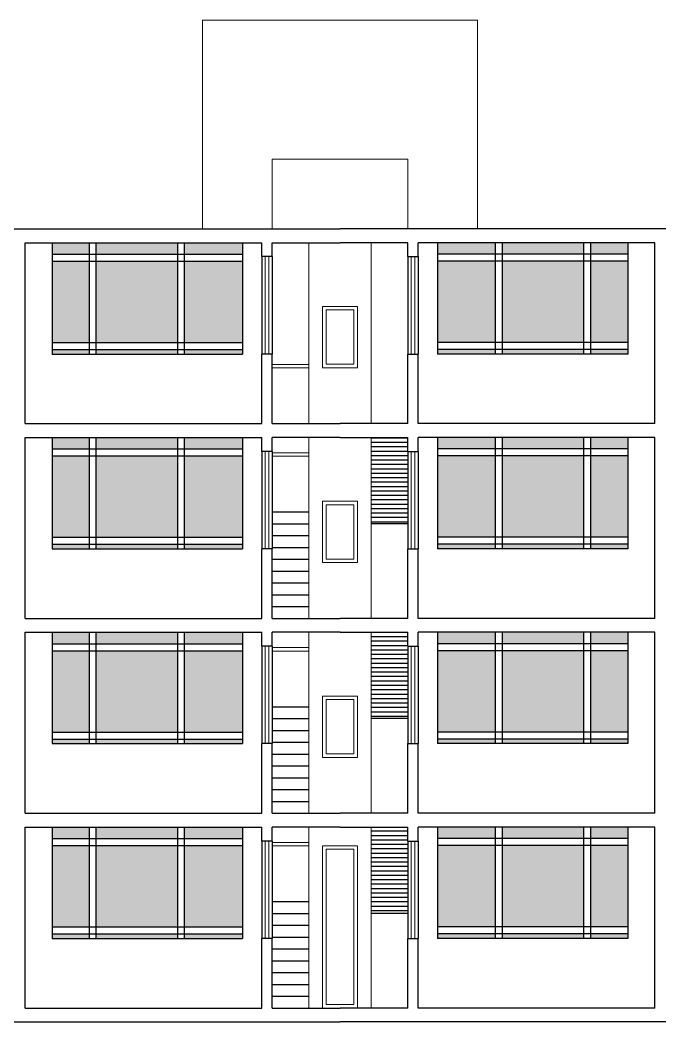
# Model space of a CAD drawing. Header units: millimetres. Extents: x 287 to 445, y 520 to 576.
# Drawn here: x 416.54 to 425.74, y 541.12 to 555.52 of the extents above; entities that cross this region are included whole.
import ezdxf

# ---------------------------------------------------------------- set-up
doc = ezdxf.new("R2010")
doc.units = ezdxf.units.MM
doc.header["$LTSCALE"] = 0.015
doc.layers.add('01 Corte', color=10, linetype='Continuous')
doc.layers.add('03 SegundoPlano', color=81, linetype='Continuous')
for name, color, linetype, lineweight in [('Muebles', 11, 'Continuous', 20), ('Muros Bajos', 20, 'Continuous', 30), ('Puertas', 31, 'Continuous', 20), ('Ventanas', 130, 'Continuous', 20)]:
    doc.layers.add(name, color=color, linetype=linetype, lineweight=lineweight)
pattern_1 = [(0, (58.22655, 36.24787), (0, 0.0635), [])]

msp = doc.modelspace()

# ---------------------------------------------------------------- hatches: boundary and pattern name
at = {"layer": '03 SegundoPlano'}
h = msp.add_hatch(dxfattribs=at)
h.set_pattern_fill('LINE', color=256, scale=0.02, style=0)
h.set_pattern_definition(pattern_1)
h.paths.add_polyline_path([(422.116, 549.522), (421.591, 549.522), (421.591, 548.282), (422.116, 548.282)])
h = msp.add_hatch(dxfattribs=at)
h.set_pattern_fill('LINE', color=256, scale=0.02, style=0)
h.set_pattern_definition(pattern_1)
h.paths.add_polyline_path([(422.116, 546.722), (421.591, 546.722), (421.591, 545.482), (422.116, 545.482)])
h = msp.add_hatch(dxfattribs=at)
h.set_pattern_fill('LINE', color=256, scale=0.02, style=0)
h.set_pattern_definition(pattern_1)
h.paths.add_polyline_path([(422.116, 543.922), (421.591, 543.922), (421.591, 542.682), (422.116, 542.682)])
at = {"layer": 'Muebles'}
h = msp.add_hatch(color=18, dxfattribs=at)
h.set_gradient(rotation=180, one_color=1, tint=1, name='INVCURVED')
h.paths.add_polyline_path([(417.537, 552.322), (417, 552.322), (417, 552.158), (417.537, 552.158)])
h.paths.add_polyline_path([(418.807, 552.322), (417.637, 552.322), (417.637, 552.158), (418.807, 552.158)])
h.paths.add_polyline_path([(419.737, 552.322), (418.907, 552.322), (418.907, 552.158), (419.737, 552.158)])
h = msp.add_hatch(color=18, dxfattribs=at)
h.set_gradient(rotation=180, one_color=1, tint=1, name='INVCURVED')
h.paths.add_polyline_path([(424.745, 552.322), (425.281, 552.322), (425.281, 552.158), (424.745, 552.158)])
h.paths.add_polyline_path([(423.475, 552.322), (424.645, 552.322), (424.645, 552.158), (423.475, 552.158)])
h.paths.add_polyline_path([(422.544, 552.322), (423.375, 552.322), (423.375, 552.158), (422.544, 552.158)])
h = msp.add_hatch(color=18, dxfattribs=at)
h.set_gradient(rotation=180, one_color=1, tint=1, name='INVCURVED')
h.paths.add_polyline_path([(417.537, 552.058), (417, 552.058), (417, 550.888), (417.537, 550.888)])
h.paths.add_polyline_path([(418.807, 552.058), (417.637, 552.058), (417.637, 550.888), (418.807, 550.888)])
h.paths.add_polyline_path([(419.737, 552.058), (418.907, 552.058), (418.907, 550.888), (419.737, 550.888)])
h = msp.add_hatch(color=18, dxfattribs=at)
h.set_gradient(rotation=180, one_color=1, tint=1, name='INVCURVED')
h.paths.add_polyline_path([(424.745, 552.058), (425.281, 552.058), (425.281, 550.888), (424.745, 550.888)])
h.paths.add_polyline_path([(423.475, 552.058), (424.645, 552.058), (424.645, 550.888), (423.475, 550.888)])
h.paths.add_polyline_path([(422.544, 552.058), (423.375, 552.058), (423.375, 550.888), (422.544, 550.888)])
h = msp.add_hatch(color=18, dxfattribs=at)
h.set_gradient(rotation=180, one_color=1, tint=1, name='INVCURVED')
h.paths.add_polyline_path([(417.537, 550.788), (417, 550.788), (417, 550.722), (417.537, 550.722)])
h.paths.add_polyline_path([(418.807, 550.788), (417.637, 550.788), (417.637, 550.722), (418.807, 550.722)])
h.paths.add_polyline_path([(419.737, 550.788), (418.907, 550.788), (418.907, 550.722), (419.737, 550.722)])
h = msp.add_hatch(color=18, dxfattribs=at)
h.set_gradient(rotation=180, one_color=1, tint=1, name='INVCURVED')
h.paths.add_polyline_path([(424.745, 550.788), (425.281, 550.788), (425.281, 550.722), (424.745, 550.722)])
h.paths.add_polyline_path([(423.475, 550.788), (424.645, 550.788), (424.645, 550.722), (423.475, 550.722)])
h.paths.add_polyline_path([(422.544, 550.788), (423.375, 550.788), (423.375, 550.722), (422.544, 550.722)])
h = msp.add_hatch(color=18, dxfattribs=at)
h.set_gradient(rotation=180, one_color=1, tint=1, name='INVCURVED')
h.paths.add_polyline_path([(417.537, 549.522), (417, 549.522), (417, 549.358), (417.537, 549.358)])
h.paths.add_polyline_path([(418.807, 549.522), (417.637, 549.522), (417.637, 549.358), (418.807, 549.358)])
h.paths.add_polyline_path([(419.737, 549.522), (418.907, 549.522), (418.907, 549.358), (419.737, 549.358)])
h = msp.add_hatch(color=18, dxfattribs=at)
h.set_gradient(rotation=180, one_color=1, tint=1, name='INVCURVED')
h.paths.add_polyline_path([(424.745, 549.522), (425.281, 549.522), (425.281, 549.358), (424.745, 549.358)])
h.paths.add_polyline_path([(423.475, 549.522), (424.645, 549.522), (424.645, 549.358), (423.475, 549.358)])
h.paths.add_polyline_path([(422.544, 549.522), (423.375, 549.522), (423.375, 549.358), (422.544, 549.358)])
h = msp.add_hatch(color=18, dxfattribs=at)
h.set_gradient(rotation=180, one_color=1, tint=1, name='INVCURVED')
h.paths.add_polyline_path([(417.537, 549.258), (417, 549.258), (417, 548.088), (417.537, 548.088)])
h.paths.add_polyline_path([(418.807, 549.258), (417.637, 549.258), (417.637, 548.088), (418.807, 548.088)])
h.paths.add_polyline_path([(419.737, 549.258), (418.907, 549.258), (418.907, 548.088), (419.737, 548.088)])
h = msp.add_hatch(color=18, dxfattribs=at)
h.set_gradient(rotation=180, one_color=1, tint=1, name='INVCURVED')
h.paths.add_polyline_path([(424.745, 549.258), (425.281, 549.258), (425.281, 548.088), (424.745, 548.088)])
h.paths.add_polyline_path([(423.475, 549.258), (424.645, 549.258), (424.645, 548.088), (423.475, 548.088)])
h.paths.add_polyline_path([(422.544, 549.258), (423.375, 549.258), (423.375, 548.088), (422.544, 548.088)])
h = msp.add_hatch(color=18, dxfattribs=at)
h.set_gradient(rotation=180, one_color=1, tint=1, name='INVCURVED')
h.paths.add_polyline_path([(417.537, 547.988), (417, 547.988), (417, 547.922), (417.537, 547.922)])
h.paths.add_polyline_path([(418.807, 547.988), (417.637, 547.988), (417.637, 547.922), (418.807, 547.922)])
h.paths.add_polyline_path([(419.737, 547.988), (418.907, 547.988), (418.907, 547.922), (419.737, 547.922)])
h = msp.add_hatch(color=18, dxfattribs=at)
h.set_gradient(rotation=180, one_color=1, tint=1, name='INVCURVED')
h.paths.add_polyline_path([(424.745, 547.988), (425.281, 547.988), (425.281, 547.922), (424.745, 547.922)])
h.paths.add_polyline_path([(423.475, 547.988), (424.645, 547.988), (424.645, 547.922), (423.475, 547.922)])
h.paths.add_polyline_path([(422.544, 547.988), (423.375, 547.988), (423.375, 547.922), (422.544, 547.922)])
h = msp.add_hatch(color=18, dxfattribs=at)
h.set_gradient(rotation=180, one_color=1, tint=1, name='INVCURVED')
h.paths.add_polyline_path([(417.537, 546.722), (417, 546.722), (417, 546.558), (417.537, 546.558)])
h.paths.add_polyline_path([(418.807, 546.722), (417.637, 546.722), (417.637, 546.558), (418.807, 546.558)])
h.paths.add_polyline_path([(419.737, 546.722), (418.907, 546.722), (418.907, 546.558), (419.737, 546.558)])
h = msp.add_hatch(color=18, dxfattribs=at)
h.set_gradient(rotation=180, one_color=1, tint=1, name='INVCURVED')
h.paths.add_polyline_path([(424.745, 546.722), (425.281, 546.722), (425.281, 546.558), (424.745, 546.558)])
h.paths.add_polyline_path([(423.475, 546.722), (424.645, 546.722), (424.645, 546.558), (423.475, 546.558)])
h.paths.add_polyline_path([(422.544, 546.722), (423.375, 546.722), (423.375, 546.558), (422.544, 546.558)])
h = msp.add_hatch(color=18, dxfattribs=at)
h.set_gradient(rotation=180, one_color=1, tint=1, name='INVCURVED')
h.paths.add_polyline_path([(417.537, 546.458), (417, 546.458), (417, 545.288), (417.537, 545.288)])
h.paths.add_polyline_path([(418.807, 546.458), (417.637, 546.458), (417.637, 545.288), (418.807, 545.288)])
h.paths.add_polyline_path([(419.737, 546.458), (418.907, 546.458), (418.907, 545.288), (419.737, 545.288)])
h = msp.add_hatch(color=18, dxfattribs=at)
h.set_gradient(rotation=180, one_color=1, tint=1, name='INVCURVED')
h.paths.add_polyline_path([(424.745, 546.458), (425.281, 546.458), (425.281, 545.288), (424.745, 545.288)])
h.paths.add_polyline_path([(423.475, 546.458), (424.645, 546.458), (424.645, 545.288), (423.475, 545.288)])
h.paths.add_polyline_path([(422.544, 546.458), (423.375, 546.458), (423.375, 545.288), (422.544, 545.288)])
h = msp.add_hatch(color=18, dxfattribs=at)
h.set_gradient(rotation=180, one_color=1, tint=1, name='INVCURVED')
h.paths.add_polyline_path([(417.537, 545.188), (417, 545.188), (417, 545.122), (417.537, 545.122)])
h.paths.add_polyline_path([(418.807, 545.188), (417.637, 545.188), (417.637, 545.122), (418.807, 545.122)])
h.paths.add_polyline_path([(419.737, 545.188), (418.907, 545.188), (418.907, 545.122), (419.737, 545.122)])
h = msp.add_hatch(color=18, dxfattribs=at)
h.set_gradient(rotation=180, one_color=1, tint=1, name='INVCURVED')
h.paths.add_polyline_path([(424.745, 545.188), (425.281, 545.188), (425.281, 545.122), (424.745, 545.122)])
h.paths.add_polyline_path([(423.475, 545.188), (424.645, 545.188), (424.645, 545.122), (423.475, 545.122)])
h.paths.add_polyline_path([(422.544, 545.188), (423.375, 545.188), (423.375, 545.122), (422.544, 545.122)])
h = msp.add_hatch(color=18, dxfattribs=at)
h.set_gradient(rotation=180, one_color=1, tint=1, name='INVCURVED')
h.paths.add_polyline_path([(417.537, 543.922), (417, 543.922), (417, 543.758), (417.537, 543.758)])
h.paths.add_polyline_path([(418.807, 543.922), (417.637, 543.922), (417.637, 543.758), (418.807, 543.758)])
h.paths.add_polyline_path([(419.737, 543.922), (418.907, 543.922), (418.907, 543.758), (419.737, 543.758)])
h = msp.add_hatch(color=18, dxfattribs=at)
h.set_gradient(rotation=180, one_color=1, tint=1, name='INVCURVED')
h.paths.add_polyline_path([(424.745, 543.922), (425.281, 543.922), (425.281, 543.758), (424.745, 543.758)])
h.paths.add_polyline_path([(423.475, 543.922), (424.645, 543.922), (424.645, 543.758), (423.475, 543.758)])
h.paths.add_polyline_path([(422.544, 543.922), (423.375, 543.922), (423.375, 543.758), (422.544, 543.758)])
h = msp.add_hatch(color=18, dxfattribs=at)
h.set_gradient(rotation=180, one_color=1, tint=1, name='INVCURVED')
h.paths.add_polyline_path([(417.537, 543.658), (417, 543.658), (417, 542.488), (417.537, 542.488)])
h.paths.add_polyline_path([(418.807, 543.658), (417.637, 543.658), (417.637, 542.488), (418.807, 542.488)])
h.paths.add_polyline_path([(419.737, 543.658), (418.907, 543.658), (418.907, 542.488), (419.737, 542.488)])
h = msp.add_hatch(color=18, dxfattribs=at)
h.set_gradient(rotation=180, one_color=1, tint=1, name='INVCURVED')
h.paths.add_polyline_path([(424.745, 543.658), (425.281, 543.658), (425.281, 542.488), (424.745, 542.488)])
h.paths.add_polyline_path([(423.475, 543.658), (424.645, 543.658), (424.645, 542.488), (423.475, 542.488)])
h.paths.add_polyline_path([(422.544, 543.658), (423.375, 543.658), (423.375, 542.488), (422.544, 542.488)])
h = msp.add_hatch(color=18, dxfattribs=at)
h.set_gradient(rotation=180, one_color=1, tint=1, name='INVCURVED')
h.paths.add_polyline_path([(417.537, 542.388), (417, 542.388), (417, 542.322), (417.537, 542.322)])
h.paths.add_polyline_path([(418.807, 542.388), (417.637, 542.388), (417.637, 542.322), (418.807, 542.322)])
h.paths.add_polyline_path([(419.737, 542.388), (418.907, 542.388), (418.907, 542.322), (419.737, 542.322)])
h = msp.add_hatch(color=18, dxfattribs=at)
h.set_gradient(rotation=180, one_color=1, tint=1, name='INVCURVED')
h.paths.add_polyline_path([(424.745, 542.388), (425.281, 542.388), (425.281, 542.322), (424.745, 542.322)])
h.paths.add_polyline_path([(423.475, 542.388), (424.645, 542.388), (424.645, 542.322), (423.475, 542.322)])
h.paths.add_polyline_path([(422.544, 542.388), (423.375, 542.388), (423.375, 542.322), (422.544, 542.322)])

# ---------------------------------------------------------------- linework, layer by layer
at = {"layer": '01 Corte'}
for p, q in [((403.413, 552.522), (421.141, 552.522)), ((438.868, 552.522), (421.141, 552.522)), ((416.615, 552.322), (420.016, 552.322)), ((416.615, 549.722), (416.615, 552.322)), ((420.016, 552.122), (420.016, 552.322)), ((420.166, 552.322), (421.141, 552.322)), ((420.166, 552.122), (420.166, 552.322)), ((422.116, 552.322), (421.141, 552.322)), ((422.116, 552.322), (421.141, 552.322)), ((422.116, 552.122), (422.116, 552.322)), ((425.666, 552.322), (422.266, 552.322)), ((422.266, 552.122), (422.266, 552.322)), ((425.666, 549.722), (425.666, 552.322)), ((420.166, 552.122), (420.016, 552.122)), ((422.116, 552.122), (422.266, 552.122)), ((420.166, 550.722), (420.016, 550.722)), ((420.016, 549.722), (420.016, 550.722)), ((420.166, 549.722), (420.166, 550.722)), ((422.116, 549.722), (422.116, 550.722)), ((422.116, 550.722), (422.266, 550.722)), ((422.266, 549.722), (422.266, 550.722)), ((416.615, 549.722), (420.016, 549.722)), ((420.166, 549.722), (421.141, 549.722)), ((422.116, 549.722), (421.141, 549.722)), ((425.666, 549.722), (422.266, 549.722)), ((416.615, 549.522), (420.016, 549.522)), ((416.615, 546.922), (416.615, 549.522)), ((420.016, 549.322), (420.016, 549.522)), ((421.141, 549.522), (420.166, 549.522)), ((420.166, 549.322), (420.166, 549.522)), ((421.141, 549.522), (422.116, 549.522)), ((422.116, 549.322), (422.116, 549.522)), ((425.666, 549.522), (422.266, 549.522)), ((422.266, 549.322), (422.266, 549.522)), ((425.666, 546.922), (425.666, 549.522)), ((420.166, 549.322), (420.016, 549.322)), ((422.116, 549.322), (422.266, 549.322)), ((420.016, 546.922), (420.016, 547.922)), ((420.166, 547.922), (420.016, 547.922)), ((420.166, 546.922), (420.166, 547.922)), ((422.116, 547.922), (422.266, 547.922)), ((422.116, 546.922), (422.116, 547.922)), ((422.266, 546.922), (422.266, 547.922)), ((416.615, 546.922), (420.016, 546.922)), ((420.166, 546.922), (421.141, 546.922)), ((422.116, 546.922), (421.141, 546.922)), ((425.666, 546.922), (422.266, 546.922)), ((416.615, 546.722), (420.016, 546.722)), ((416.615, 544.122), (416.615, 546.722)), ((420.016, 546.522), (420.016, 546.722)), ((421.141, 546.722), (420.166, 546.722)), ((420.166, 546.522), (420.166, 546.722)), ((421.141, 546.722), (422.116, 546.722)), ((422.116, 546.522), (422.116, 546.722)), ((425.666, 546.722), (422.266, 546.722)), ((422.266, 546.522), (422.266, 546.722)), ((425.666, 544.122), (425.666, 546.722)), ((420.166, 546.522), (420.016, 546.522)), ((422.116, 546.522), (422.266, 546.522)), ((420.016, 544.122), (420.016, 545.122)), ((420.166, 545.122), (420.016, 545.122)), ((420.166, 544.122), (420.166, 545.122)), ((422.116, 545.122), (422.266, 545.122)), ((422.116, 544.122), (422.116, 545.122)), ((422.266, 544.122), (422.266, 545.122)), ((416.615, 544.122), (420.016, 544.122)), ((420.166, 544.122), (421.141, 544.122)), ((422.116, 544.122), (421.141, 544.122)), ((425.666, 544.122), (422.266, 544.122)), ((416.615, 541.322), (416.615, 543.922)), ((416.615, 543.922), (420.016, 543.922)), ((420.016, 543.722), (420.016, 543.922)), ((421.141, 543.922), (420.166, 543.922)), ((420.166, 543.722), (420.166, 543.922)), ((421.141, 543.922), (422.116, 543.922)), ((422.116, 543.722), (422.116, 543.922)), ((425.666, 543.922), (422.266, 543.922)), ((422.266, 543.722), (422.266, 543.922)), ((425.666, 541.322), (425.666, 543.922)), ((420.166, 543.722), (420.016, 543.722)), ((422.116, 543.722), (422.266, 543.722)), ((420.016, 541.322), (420.016, 542.322)), ((420.166, 542.322), (420.016, 542.322)), ((420.166, 541.322), (420.166, 542.322)), ((422.116, 542.322), (422.266, 542.322)), ((422.116, 541.322), (422.116, 542.322)), ((422.266, 541.322), (422.266, 542.322)), ((416.615, 541.322), (420.016, 541.322)), ((420.166, 541.322), (421.141, 541.322)), ((422.116, 541.322), (421.141, 541.322)), ((425.666, 541.322), (422.266, 541.322)), ((403.413, 541.122), (421.141, 541.122)), ((438.868, 541.122), (421.141, 541.122))]:
    msp.add_line(p, q, dxfattribs=at)
at = {"layer": '03 SegundoPlano'}
for p, q in [((417, 552.322), (417, 550.722)), ((417.537, 550.722), (417.537, 552.322)), ((417.637, 550.722), (417.637, 552.322)), ((418.807, 550.722), (418.807, 552.322)), ((418.907, 550.722), (418.907, 552.322)), ((419.737, 552.322), (419.737, 550.722)), ((422.544, 552.322), (422.544, 550.722)), ((423.375, 550.722), (423.375, 552.322)), ((423.475, 550.722), (423.475, 552.322)), ((424.645, 550.722), (424.645, 552.322)), ((424.745, 550.722), (424.745, 552.322)), ((425.281, 552.322), (425.281, 550.722)), ((417, 552.158), (419.737, 552.158)), ((425.281, 552.158), (422.544, 552.158)), ((417, 552.058), (419.737, 552.058)), ((425.281, 552.058), (422.544, 552.058)), ((417, 550.888), (419.737, 550.888)), ((425.281, 550.888), (422.544, 550.888)), ((417, 550.788), (419.737, 550.788)), ((417, 550.722), (419.737, 550.722)), ((425.281, 550.788), (422.544, 550.788)), ((425.281, 550.722), (422.544, 550.722)), ((417, 549.522), (417, 547.922)), ((417.537, 547.922), (417.537, 549.522)), ((417.637, 547.922), (417.637, 549.522)), ((418.807, 547.922), (418.807, 549.522)), ((418.907, 547.922), (418.907, 549.522)), ((419.737, 549.522), (419.737, 547.922)), ((422.544, 549.522), (422.544, 547.922)), ((423.375, 547.922), (423.375, 549.522)), ((423.475, 547.922), (423.475, 549.522)), ((424.645, 547.922), (424.645, 549.522)), ((424.745, 547.922), (424.745, 549.522)), ((425.281, 549.522), (425.281, 547.922)), ((417, 549.358), (419.737, 549.358)), ((417, 549.258), (419.737, 549.258)), ((425.281, 549.358), (422.544, 549.358)), ((425.281, 549.258), (422.544, 549.258)), ((420.166, 548.452), (420.691, 548.452)), ((420.166, 548.282), (420.691, 548.282)), ((422.116, 548.282), (421.591, 548.282)), ((417, 548.088), (419.737, 548.088)), ((420.166, 548.112), (420.691, 548.112)), ((425.281, 548.088), (422.544, 548.088)), ((417, 547.988), (419.737, 547.988)), ((417, 547.922), (419.737, 547.922)), ((420.166, 547.942), (420.691, 547.942)), ((425.281, 547.988), (422.544, 547.988)), ((425.281, 547.922), (422.544, 547.922)), ((420.166, 547.772), (420.691, 547.772)), ((420.166, 547.602), (420.691, 547.602)), ((420.166, 547.432), (420.691, 547.432)), ((420.166, 547.262), (420.691, 547.262)), ((420.166, 547.092), (420.691, 547.092)), ((417, 546.722), (417, 545.122)), ((417.537, 545.122), (417.537, 546.722)), ((417.637, 545.122), (417.637, 546.722)), ((418.807, 545.122), (418.807, 546.722)), ((418.907, 545.122), (418.907, 546.722)), ((419.737, 546.722), (419.737, 545.122)), ((422.544, 546.722), (422.544, 545.122)), ((423.375, 545.122), (423.375, 546.722)), ((423.475, 545.122), (423.475, 546.722)), ((424.645, 545.122), (424.645, 546.722)), ((424.745, 545.122), (424.745, 546.722)), ((425.281, 546.722), (425.281, 545.122)), ((417, 546.558), (419.737, 546.558)), ((425.281, 546.558), (422.544, 546.558)), ((417, 546.458), (419.737, 546.458)), ((425.281, 546.458), (422.544, 546.458)), ((420.166, 545.652), (420.691, 545.652)), ((420.166, 545.482), (420.691, 545.482)), ((422.116, 545.482), (421.591, 545.482)), ((417, 545.288), (419.737, 545.288)), ((417, 545.188), (419.737, 545.188)), ((420.166, 545.312), (420.691, 545.312)), ((425.281, 545.288), (422.544, 545.288)), ((425.281, 545.188), (422.544, 545.188)), ((417, 545.122), (419.737, 545.122)), ((420.166, 545.142), (420.691, 545.142)), ((425.281, 545.122), (422.544, 545.122)), ((420.166, 544.972), (420.691, 544.972)), ((420.166, 544.802), (420.691, 544.802)), ((420.166, 544.632), (420.691, 544.632)), ((420.166, 544.462), (420.691, 544.462)), ((420.166, 544.292), (420.691, 544.292)), ((417, 543.922), (417, 542.322)), ((417.537, 542.322), (417.537, 543.922)), ((417.637, 542.322), (417.637, 543.922)), ((418.807, 542.322), (418.807, 543.922)), ((418.907, 542.322), (418.907, 543.922)), ((419.737, 543.922), (419.737, 542.322)), ((422.544, 543.922), (422.544, 542.322)), ((423.375, 542.322), (423.375, 543.922)), ((423.475, 542.322), (423.475, 543.922)), ((424.645, 542.322), (424.645, 543.922)), ((424.745, 542.322), (424.745, 543.922)), ((425.281, 543.922), (425.281, 542.322)), ((417, 543.758), (419.737, 543.758)), ((425.281, 543.758), (422.544, 543.758)), ((417, 543.658), (419.737, 543.658)), ((425.281, 543.658), (422.544, 543.658)), ((420.166, 542.852), (420.691, 542.852)), ((420.166, 542.682), (420.691, 542.682)), ((422.116, 542.682), (421.591, 542.682)), ((417, 542.488), (419.737, 542.488)), ((420.166, 542.512), (420.691, 542.512)), ((425.281, 542.488), (422.544, 542.488)), ((417, 542.388), (419.737, 542.388)), ((417, 542.322), (419.737, 542.322)), ((420.166, 542.342), (420.691, 542.342)), ((425.281, 542.388), (422.544, 542.388)), ((425.281, 542.322), (422.544, 542.322)), ((420.166, 542.172), (420.691, 542.172)), ((420.166, 542.002), (420.691, 542.002)), ((420.166, 541.832), (420.691, 541.832)), ((420.166, 541.662), (420.691, 541.662)), ((420.166, 541.492), (420.691, 541.492))]:
    msp.add_line(p, q, dxfattribs=at)
at = {"layer": 'Muebles'}
for p, q in [((420.691, 552.322), (420.691, 549.722)), ((421.591, 552.322), (421.591, 549.722)), ((420.691, 549.522), (420.691, 546.922)), ((421.591, 549.522), (421.591, 546.922)), ((420.691, 546.722), (420.691, 544.122)), ((421.591, 546.722), (421.591, 544.122)), ((420.691, 543.922), (420.691, 541.322)), ((421.591, 543.922), (421.591, 541.322))]:
    msp.add_line(p, q, dxfattribs=at)
for points in [[(420.891, 551.406), (421.391, 551.406), (421.391, 550.524), (420.891, 550.524)], [(420.941, 551.356), (421.341, 551.356), (421.341, 550.574), (420.941, 550.574)], [(420.891, 548.606), (421.391, 548.606), (421.391, 547.724), (420.891, 547.724)], [(420.941, 548.556), (421.341, 548.556), (421.341, 547.774), (420.941, 547.774)], [(420.891, 545.806), (421.391, 545.806), (421.391, 544.924), (420.891, 544.924)], [(420.941, 545.756), (421.341, 545.756), (421.341, 544.974), (420.941, 544.974)], [(420.891, 543.653), (421.391, 543.653), (421.391, 541.322), (420.891, 541.322)], [(420.941, 543.603), (421.341, 543.603), (421.341, 541.372), (420.941, 541.372)]]:
    msp.add_lwpolyline(points, close=True, dxfattribs=at)
at = {"layer": 'Muros Bajos'}
for p, q in [((420.016, 552.122), (420.016, 550.722)), ((420.166, 552.122), (420.166, 550.722)), ((422.116, 552.122), (422.116, 550.722)), ((422.266, 552.122), (422.266, 550.722)), ((420.016, 549.322), (420.016, 547.922)), ((420.166, 549.322), (420.166, 547.922)), ((422.116, 549.322), (422.116, 547.922)), ((422.266, 549.322), (422.266, 547.922)), ((420.016, 546.522), (420.016, 545.122)), ((420.166, 546.522), (420.166, 545.122)), ((422.116, 546.522), (422.116, 545.122)), ((422.266, 546.522), (422.266, 545.122)), ((420.016, 543.722), (420.016, 542.322)), ((420.166, 543.722), (420.166, 542.322)), ((422.116, 543.722), (422.116, 542.322)), ((422.266, 543.722), (422.266, 542.322))]:
    msp.add_line(p, q, dxfattribs=at)
at = {"layer": 'Puertas'}
for p, q in [((420.166, 550.572), (420.691, 550.572)), ((420.166, 550.522), (420.691, 550.522)), ((420.166, 549.302), (420.691, 549.302)), ((420.166, 549.252), (420.691, 549.252)), ((420.166, 546.502), (420.691, 546.502)), ((420.166, 546.452), (420.691, 546.452)), ((420.166, 543.702), (420.691, 543.702)), ((420.166, 543.652), (420.691, 543.652))]:
    msp.add_line(p, q, dxfattribs=at)
at = {"layer": 'Ventanas'}
for p, q in [((419.166, 555.522), (419.166, 552.522)), ((421.141, 555.522), (419.166, 555.522)), ((421.141, 555.522), (423.116, 555.522)), ((423.116, 555.522), (423.116, 552.522)), ((421.141, 553.522), (420.166, 553.522)), ((420.166, 553.522), (420.166, 552.522)), ((421.141, 553.522), (422.116, 553.522)), ((422.116, 553.522), (422.116, 552.522)), ((420.066, 552.122), (420.066, 550.722)), ((420.116, 552.122), (420.116, 550.722)), ((422.166, 552.122), (422.166, 550.722)), ((422.216, 552.122), (422.216, 550.722)), ((420.066, 549.322), (420.066, 547.922)), ((420.116, 549.322), (420.116, 547.922)), ((422.166, 549.322), (422.166, 547.922)), ((422.216, 549.322), (422.216, 547.922)), ((420.066, 546.522), (420.066, 545.122)), ((420.116, 546.522), (420.116, 545.122)), ((422.166, 546.522), (422.166, 545.122)), ((422.216, 546.522), (422.216, 545.122)), ((420.066, 543.722), (420.066, 542.322)), ((420.116, 543.722), (420.116, 542.322)), ((422.166, 543.722), (422.166, 542.322)), ((422.216, 543.722), (422.216, 542.322))]:
    msp.add_line(p, q, dxfattribs=at)

doc.saveas('drawing.dxf')
